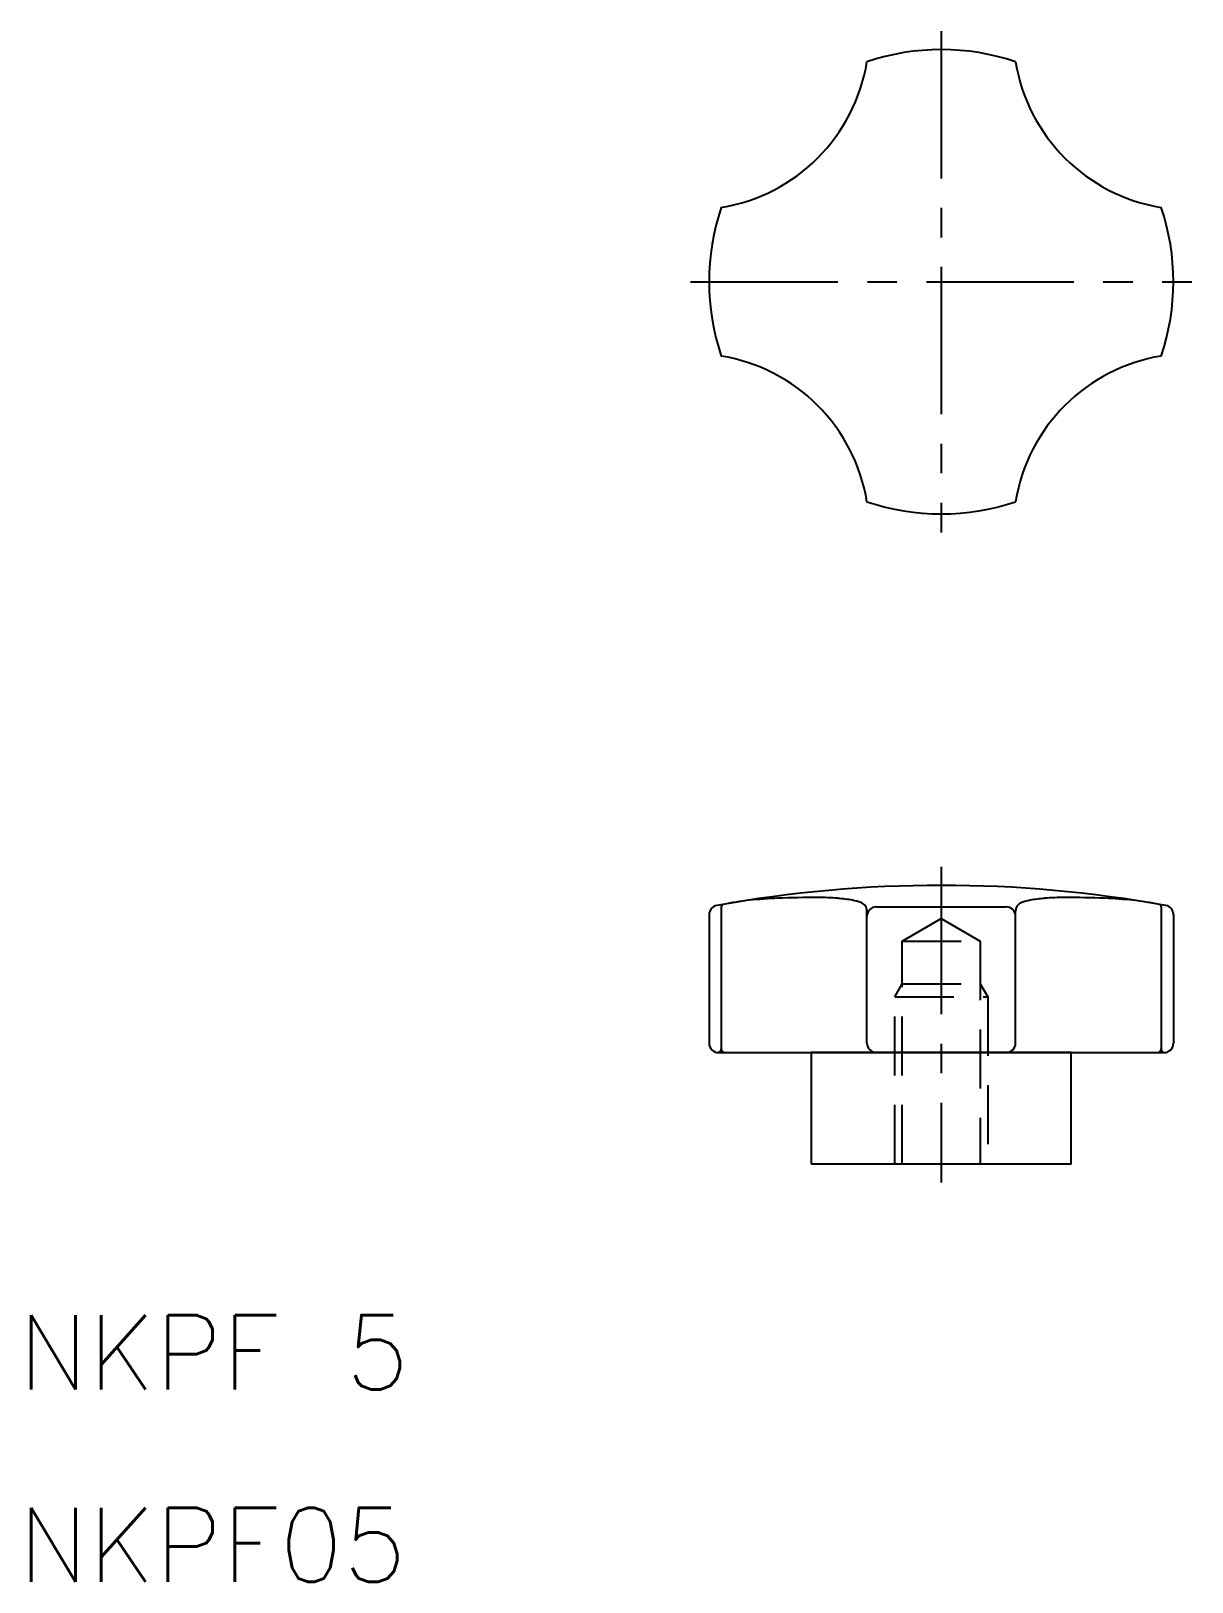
# Model space of a CAD drawing. Extents: x 63.9 to 126.4, y 112 to 195.5.
import ezdxf
from ezdxf.enums import TextEntityAlignment as Align

# ---------------------------------------------------------------- set-up
doc = ezdxf.new("R2010")
doc.units = 0
doc.header["$LTSCALE"] = 0.25
doc.linetypes.add('CENTER', pattern=[50.8, 31.75, -6.35, 6.35, -6.35])
doc.linetypes.add('DASHED', pattern=[19.05, 12.7, -6.35])
doc.layers.get('0').update_dxf_attribs({"linetype": 'CONTINUOUS'})
doc.layers.add('CENTER', color=1, linetype='CENTER')
doc.styles.get("Standard").update_dxf_attribs({"font": 'txt.shx'})

msp = doc.modelspace()

# ---------------------------------------------------------------- linework, layer by layer
at = {"color": 7, "linetype": 'CONTINUOUS'}
for p, q in [((100.377, 147.925), (100.377, 141)), ((101.034, 148.342), (101.034, 140.7)), ((108.877, 141), (108.877, 148.106)), ((109.377, 148.342), (116.377, 148.342)), ((116.877, 141), (116.877, 148.106)), ((124.719, 148.342), (124.719, 140.7)), ((125.377, 147.925), (125.377, 141)), ((100.877, 140.5), (124.877, 140.5)), ((106.877, 140.5), (106.877, 140.5))]:
    msp.add_line(p, q, dxfattribs=at)
at = {"color": 3, "linetype": 'DASHED'}
for p, q in [((110.777, 146.5), (112.877, 147.71)), ((112.877, 147.71), (114.977, 146.5)), ((110.777, 146.5), (114.977, 146.5)), ((110.777, 134.5), (110.777, 146.5)), ((114.977, 146.5), (114.977, 134.5)), ((110.377, 143.5), (110.777, 144.19)), ((110.777, 144.19), (114.977, 144.19)), ((114.977, 144.19), (115.377, 143.5)), ((110.377, 143.5), (115.377, 143.5)), ((110.377, 134.5), (110.377, 143.5)), ((115.377, 143.5), (115.377, 134.5))]:
    msp.add_line(p, q, dxfattribs=at)
msp.add_line((112.877, 140.5), (112.877, 140.5))
at = {"color": 7, "linetype": 'CONTINUOUS'}
msp.add_lwpolyline([(105.877, 134.5), (119.877, 134.5), (119.877, 140.5), (105.877, 140.5)], close=True, dxfattribs=at)
for centre, radius, start, end in [((99.501, 195.375), 9.5, 279.28516, 350.71484), ((112.877, 182), 12.5, 71.33707, 108.66293), ((126.252, 195.375), 9.5, 189.28516, 260.71484), ((112.877, 182), 12.5, 161.33707, 198.66293), ((112.877, 182), 12.5, 341.33708, 18.66293), ((99.501, 168.624), 9.5, 9.28516, 80.71484), ((126.252, 168.624), 9.5, 99.28516, 170.71484), ((112.877, 182), 12.5, 251.33707, 288.66292), ((112.877, 81.5), 68, 79.75965, 100.24035), ((103.597, 137.947), 10.801, 95.55042, 103.20321), ((105.156, 121.911), 26.913, 92.30497, 95.55045), ((106.219, 95.501), 53.344, 89.99998, 92.30502), ((106.219, 134.831), 14.014, 85.5106, 90), ((106.748, 141.576), 7.248, 79.26673, 85.5106), ((107.538, 145.744), 3.006, 70.45585, 79.26673), ((118.215, 145.744), 3.006, 100.73327, 109.54415), ((119.005, 141.576), 7.248, 94.4894, 100.73327), ((119.535, 134.831), 14.014, 90, 94.4894), ((119.535, 95.501), 53.344, 87.69498, 90.00002), ((120.598, 121.911), 26.913, 84.44955, 87.69502), ((122.156, 137.947), 10.801, 76.79679, 84.44958), ((100.877, 147.925), 0.5, 100.24035, 180), ((101.159, 148.342), 0.125, 103.2034, 180.00016), ((108.377, 148.106), 0.5, 0, 70.45585), ((109.377, 147.842), 0.5, 90, 180), ((116.377, 147.842), 0.5, 0, 90), ((117.377, 148.106), 0.5, 109.54415, 180), ((124.595, 148.342), 0.125, 0.00013, 76.79689), ((124.877, 147.925), 0.5, 0, 79.75965), ((100.877, 141), 0.5, 180, 270), ((100.834, 140.7), 0.2, 274.74531, 0), ((101.234, 140.7), 0.2, 180, 270), ((109.377, 141), 0.5, 180, 270), ((116.377, 141), 0.5, 270, 0), ((124.519, 140.7), 0.2, 270, 0), ((124.919, 140.7), 0.2, 180, 265.25469), ((124.877, 141), 0.5, 270, 0)]:
    msp.add_arc(centre, radius, start, end, dxfattribs=at)
at = {"layer": 'CENTER', "linetype": 'CENTER'}
for p, q in [((112.877, 195.5), (112.877, 168.5)), ((99.377, 182), (126.377, 182)), ((112.877, 150.5), (112.877, 133.5))]:
    msp.add_line(p, q, dxfattribs=at)

# ---------------------------------------------------------------- texts
at = {"color": 7, "linetype": 'CONTINUOUS'}
for s, p in [('NKPF 5', (63.179, 124.36)), ('NKPF05', (63.179, 113.993))]:
    msp.add_text(s, height=4, dxfattribs=at).set_placement(p, align=Align.MIDDLE_LEFT)

doc.saveas('drawing.dxf')
